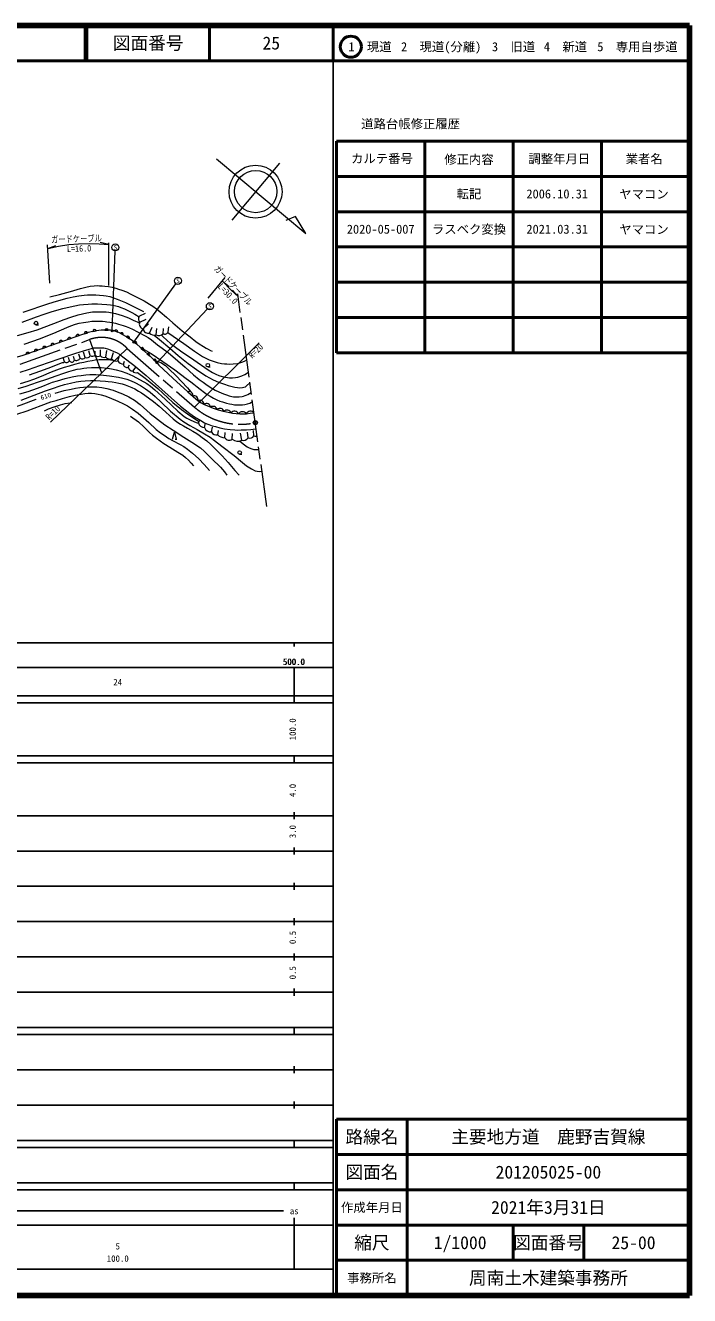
# Model space of a CAD drawing. Units: millimetres, scale not verified. Extents: x 40000 to 680000, y 20000 to 380000.
# Drawn here: x 491842 to 680000, y 20000 to 380000 of the extents above; entities that cross this region are included whole.
import ezdxf
from ezdxf.enums import TextEntityAlignment as Align

# ---------------------------------------------------------------- set-up
doc = ezdxf.new("R2010")
doc.units = ezdxf.units.MM
doc.header["$LTSCALE"] = 1000
doc.header["$PDMODE"] = 32
doc.header["$PDSIZE"] = 500
doc.linetypes.add('CHAIN', pattern=[18.5, 12, -1.5, 3.5, -1.5])
for name, color, linetype, lineweight in [('M-BGD', 7, 'Continuous', 13), ('M-BMK', 2, 'CHAIN', 13), ('M-BMK-SRVR', 3, 'Continuous', 13), ('M-STR-HTXT', 7, 'Continuous', 13), ('M-STR-STRC', 7, 'Continuous', 13), ('M-TTL', 2, 'Continuous', 140), ('M-TTL-BAND', 7, 'Continuous', 25), ('M-TTL-FRAM', 2, 'Continuous', 50), ('M-TTL-LINE', 7, 'Continuous', 50)]:
    doc.layers.add(name, color=color, linetype=linetype, lineweight=lineweight)
doc.layers.add('M-OTRS', color=6, linetype='Continuous')
doc.layers.add('M-TTL-TXT', color=7, linetype='Continuous')
doc.styles.add('ＭＳ ゴシック', font='')
doc.styles.get('ＭＳ ゴシック').set_extended_font_data('MS Gothic')

msp = doc.modelspace()

# ---------------------------------------------------------------- hatches: boundary and pattern name
at = {"layer": 'M-STR-HTXT'}
for points in [[(516625, 293602, -1), (516255, 293265, -0.41421), (516271, 293618, -0.41421)], [(522757, 290227, -0.41421), (522548, 289942, -0.41421), (522263, 290152, -1)], [(529297, 284415, -1), (528797, 284405, -0.41421), (529042, 284660, -0.41421)]]:
    msp.add_hatch(color=256, dxfattribs=at).paths.add_polyline_path(points)

# ---------------------------------------------------------------- linework, layer by layer
at = {"layer": 'M-BGD'}
for p, q in [((524217, 295919), (526023, 296721)), ((524289, 297673), (525818, 298413)), ((525176, 293969), (526695, 295428)), ((494838, 295137), (495505, 295137)), ((506167, 291803), (507101, 292134)), ((508536, 292600), (509481, 292897)), ((510941, 293283), (511914, 293467)), ((514336, 293654), (515326, 293617)), ((517055, 293399), (517992, 293077)), ((518704, 292745), (519566, 292255)), ((520485, 291723), (521323, 291195)), ((526982, 292815), (527736, 294454)), ((528890, 292305), (529112, 294051)), ((530859, 292611), (530941, 294119)), ((532307, 293191), (532434, 294539)), ((496744, 288457), (497677, 288788)), ((499099, 289293), (500033, 289625)), ((501455, 290130), (502389, 290461)), ((503811, 290966), (504745, 291298)), ((513091, 286352), (513099, 288095)), ((522564, 290338), (523327, 289706)), ((524564, 288568), (525293, 287897)), ((492032, 286784), (492965, 287115)), ((494388, 287620), (495321, 287952)), ((502930, 284643), (502542, 285848)), ((504315, 284911), (504016, 285902)), ((505737, 285254), (505501, 286115)), ((507332, 285674), (507000, 286798)), ((508803, 285865), (508341, 287381)), ((510207, 286409), (509852, 287744)), ((511630, 286505), (511625, 287694)), ((514624, 285989), (514898, 287825)), ((516238, 285531), (516834, 287249)), ((518014, 284940), (518370, 286027)), ((519599, 283956), (519956, 284880)), ((526275, 286988), (527005, 286318)), ((528117, 285298), (528847, 284628)), ((520958, 283114), (521303, 283771)), ((522228, 282045), (523199, 283202)), ((543527, 283204), (544193, 283204)), ((540839, 267352), (541265, 268162)), ((542529, 266025), (542902, 267241)), ((544582, 264788), (544841, 266113)), ((546317, 263959), (546511, 265219)), ((548299, 263155), (548397, 264579)), ((550427, 262717), (550500, 264340)), ((553158, 262431), (552820, 264384)), ((554915, 263063), (554728, 264709)), ((556590, 263636), (556451, 265143)), ((534285, 262711), (534785, 262711)), ((552516, 258466), (553182, 258466))]:
    msp.add_line(p, q, dxfattribs=at)
for points in [[(498770, 303031), (501474, 303696), (504641, 304620), (507427, 305394), (508974, 305791), (510223, 306065), (511279, 306172), (512301, 306239), (512835, 306219), (513630, 306165), (514358, 306105), (515364, 305978), (516452, 305764), (517448, 305530), (518243, 305290), (519171, 304963), (520443, 304441), (521678, 303873), (523778, 302824), (525455, 301916), (526953, 301006), (527921, 300398), (528950, 299637), (529974, 298800), (531791, 297298), (533570, 295685), (536242, 293449), (538475, 291690), (540131, 290448), (541097, 289769), (542272, 289015), (543027, 288567), (543648, 288200), (544296, 287846), (544704, 287633)], [(491216, 298736), (498441, 301176), (500671, 301867), (503691, 302671), (505387, 303049), (506935, 303334), (508502, 303556), (509447, 303631), (510590, 303640), (511825, 303612), (512839, 303576), (513936, 303474), (514692, 303364), (515779, 303124), (517863, 302448), (520192, 301490), (523980, 299589), (525281, 298902)], [(489580, 292145), (492632, 292916), (495200, 293745), (499850, 295488), (502807, 296644), (504742, 297352), (506831, 297951), (509233, 298516), (510859, 298788), (512439, 298824), (513556, 298806), (514719, 298788), (515482, 298688), (516453, 298525), (517384, 298334), (518329, 298052), (519246, 297780), (520263, 297399), (521035, 297072), (522361, 296445), (524133, 295660)], [(490952, 295914), (494989, 297367), (497145, 298140), (499119, 298784), (500728, 299245), (502461, 299749), (504516, 300261), (505866, 300555), (507175, 300767), (508331, 300921), (509581, 301023), (510664, 301103), (512225, 301096), (513527, 301008), (514887, 300921), (515921, 300804), (516631, 300687), (517501, 300489), (518181, 300299), (518905, 300036), (519917, 299633), (521014, 299136), (521987, 298617), (522843, 298120), (524029, 297400)], [(491486, 289664), (493972, 290498), (495862, 291178), (499906, 292786), (503606, 294393), (504741, 294836), (506007, 295307), (507057, 295615), (508275, 295842), (509639, 296031), (510670, 296151), (511569, 296173), (512554, 296173), (513690, 296146), (514448, 296086), (514953, 296027), (515727, 295935), (516463, 295800), (517334, 295589), (518238, 295356), (519572, 294917), (520378, 294652), (521347, 294273), (522177, 293860), (523616, 293141), (525730, 292034), (526608, 291504), (527519, 290851), (529302, 289505), (532252, 287286), (535005, 284936), (537078, 283101), (539480, 280990), (541082, 279643), (542177, 278840), (543323, 278054), (544674, 277156), (545632, 276652), (546598, 276182), (547996, 275588), (548842, 275255), (549561, 275015), (550313, 274827), (550818, 274742), (551476, 274716), (552425, 274750), (553203, 274844), (553614, 274928), (554127, 275062), (554413, 275180), (554817, 275370), (555803, 275997)], [(529247, 284192), (528847, 284628), (523327, 289706), (522457, 290426), (521833, 290873), (520315, 291829), (518316, 292965), (516908, 293450), (516647, 293513), (515916, 293603), (515519, 293609), (514406, 293652), (513304, 293606), (511947, 293473), (510941, 293283), (509656, 292952), (507435, 292253), (490843, 286361), (488794, 285786), (486705, 285264), (485285, 284916)], [(528330, 292198), (529828, 290993), (532737, 288540), (535147, 286490), (537916, 284201), (540315, 282429), (542964, 280694), (545030, 279557), (546586, 278913), (548263, 278285), (549246, 277949), (550416, 277640), (551181, 277456), (551916, 277361), (552615, 277295), (553373, 277331), (553763, 277427), (554153, 277589), (554500, 277871), (555439, 278670)], [(530383, 292224), (530853, 291774), (532977, 289857), (535823, 287720), (539550, 285218), (543605, 282399), (544803, 281630), (545803, 281124), (546682, 280751), (547625, 280453), (548486, 280264), (549074, 280175), (549653, 280136), (550520, 280142), (551330, 280199), (552039, 280320), (552564, 280452), (553146, 280661), (553994, 281066), (555028, 281688)], [(532202, 292991), (536738, 289811), (539782, 287638), (541996, 286165), (543171, 285559), (543930, 285233), (545345, 284738), (546164, 284460), (547400, 284179), (548234, 284074), (548876, 284042), (549759, 284034), (550698, 284078), (551979, 284199), (552615, 284330), (553180, 284552), (553896, 284834), (554553, 285175)], [(490393, 281729), (492687, 282487), (495955, 283576), (501425, 285462), (506106, 287080), (509231, 288089), (510518, 288418), (511216, 288587), (511904, 288647), (512732, 288637), (513394, 288624), (514061, 288584), (514478, 288511), (515100, 288364), (515857, 288095), (516744, 287719), (517804, 287232), (518463, 286838), (519474, 286099), (522598, 283715), (526050, 280769), (530470, 276853), (535782, 272128), (538405, 269977), (539729, 269105), (541508, 268012), (542578, 267398), (543225, 267083), (543833, 266877), (544751, 266508), (545679, 266280), (546874, 265973), (548273, 265687), (549809, 265468), (551123, 265338), (551915, 265324), (553007, 265331), (554495, 265358), (555669, 265447), (556396, 265522), (557214, 265637)], [(524147, 288941), (527432, 287052), (530785, 284742), (534186, 282370), (537399, 279934), (538728, 278982), (539580, 278318), (540508, 277535), (541328, 276860), (542547, 275933), (543322, 275407), (544153, 274881), (545095, 274361), (546075, 273889), (546926, 273529), (547667, 273266), (548762, 272947), (549662, 272740), (550364, 272614), (551036, 272489), (551576, 272447), (552560, 272434), (553308, 272447), (553972, 272544), (554783, 272724), (555388, 272947), (556152, 273430)], [(490477, 278487), (492645, 279146), (494248, 279724), (496908, 280788), (498765, 281596), (499984, 282072), (501509, 282651), (502870, 283127), (504308, 283557), (505821, 283981), (507221, 284333), (508378, 284583), (509567, 284833), (510735, 285037), (511634, 285178), (512721, 285272), (514074, 285319), (515309, 285272), (516622, 285158)], [(492966, 280964), (495937, 281968), (498267, 282886), (502373, 284441)], [(528916, 284964), (530191, 284432), (531482, 283572), (532611, 282550), (534476, 280758), (537742, 277311), (538708, 276122)], [(489749, 277059), (492092, 277775), (495223, 278846), (497897, 279775), (500526, 280668), (502684, 281445), (504139, 281878), (505432, 282244), (506529, 282524), (507457, 282695), (508384, 282856), (509243, 282958), (510592, 283069), (512047, 283061), (513323, 283010), (515061, 282823), (516253, 282644), (517546, 282381), (518932, 281990), (520603, 281435), (522236, 280687), (526208, 278528), (527275, 277785), (528510, 276742), (531403, 274054), (535033, 270627), (536842, 269121), (537565, 268639), (538741, 268111), (540234, 267477)], [(490284, 275578), (492579, 276264), (495254, 277209), (496735, 277766), (498591, 278525), (499487, 278863), (500899, 279303), (503117, 279901), (505129, 280418), (506577, 280659), (507668, 280820), (508956, 280981), (510116, 281038), (511753, 281021), (513918, 280893), (515644, 280716), (518166, 280329), (519406, 280035), (520611, 279696), (521807, 279276), (522878, 278795), (524461, 277895), (525829, 276999), (527190, 276008), (528585, 274811), (530276, 273262), (532953, 270703), (535651, 268415), (536708, 267631), (538438, 266609), (540491, 265485), (542597, 264253), (544149, 263284), (545404, 262365), (547461, 260764), (551013, 258110), (553327, 256134), (554517, 255219), (555901, 254340), (556959, 253757), (557483, 253619), (558116, 253589), (558847, 253644)], [(523550, 281655), (525739, 280065), (527216, 278925), (529328, 277084), (533606, 273078), (536019, 271106), (537803, 269868), (540108, 268266), (541052, 267757)], [(529247, 284192), (529666, 283738), (533591, 280043), (537873, 276149)], [(490647, 273757), (494316, 275158), (497531, 276410), (499840, 277229), (501371, 277739), (502943, 278185), (504645, 278606), (506232, 278948), (507496, 279143), (508752, 279256), (510275, 279337), (511807, 279321), (512974, 279280), (514494, 279216), (515280, 279119), (516382, 278981), (517436, 278803), (518327, 278624), (519219, 278381), (520072, 278113), (521029, 277797), (522017, 277400), (522820, 276979), (523842, 276370), (524701, 275827), (525669, 275201), (528100, 273435), (529715, 272062), (531611, 270426), (533720, 268504), (534774, 267678), (535762, 267014), (536605, 266519), (537723, 265863), (539291, 264984), (540361, 264336), (541025, 263898), (541925, 263242), (543200, 262213), (544386, 261207), (546016, 259634), (547601, 258042), (549274, 256140), (551197, 253896), (552411, 252518)], [(500301, 275785), (502863, 276482), (504772, 276936), (506015, 277148), (507227, 277345), (508303, 277497), (509561, 277527), (510879, 277572), (512031, 277527), (513478, 277330), (514903, 277057), (516691, 276618), (517843, 276164), (519373, 275573), (521147, 274710), (522699, 273828), (524336, 272540), (527230, 269995), (531367, 266778), (533653, 265236), (536759, 263313), (539006, 261885), (541414, 260277), (542538, 259268), (544614, 257192), (547135, 254767), (548259, 253453), (548925, 252501)], [(476341, 268898), (479498, 269416), (482740, 270086), (485659, 270885), (490674, 272441), (494933, 274040), (494934, 274040)], [(489393, 269787), (492329, 270748), (496310, 272257), (499070, 273290), (500535, 273731), (502338, 274254), (504349, 274824), (505965, 275173), (507651, 275498), (508647, 275674), (509612, 275767), (510530, 275755), (511554, 275639), (512472, 275476), (513298, 275302), (514298, 275023), (515588, 274581), (518012, 273498), (519674, 272720), (520767, 272138), (522225, 271205), (523772, 270113), (525260, 268823), (526763, 267423), (528845, 265494), (530112, 264518), (531147, 263843), (532507, 262937), (533484, 262391), (535663, 261259), (536756, 260631), (537767, 259934), (539139, 258806), (541003, 257176), (542514, 255595), (543968, 253829)], [(537873, 276149), (540142, 274133), (540767, 273590), (541254, 273275), (541660, 273052), (542472, 272585), (543284, 272230), (545052, 271487), (546474, 271000), (547888, 270633), (549319, 270339), (550517, 270115), (551583, 269973), (552562, 269911), (553638, 269900), (554430, 269931), (555516, 270073), (556592, 270206)], [(497267, 270770), (498374, 271324), (500296, 272004), (501786, 272460), (503125, 272824), (504500, 273063), (505033, 273140)], [(521610, 269273), (523851, 267625), (525500, 266157), (527010, 264606), (527847, 263872), (528981, 262997), (530024, 262224), (531080, 261516), (532742, 260486), (535064, 259051), (536404, 258176), (537203, 257532), (538053, 256798), (538813, 255936), (539431, 255163)], [(533535, 262711), (534035, 264711), (534535, 262711)], [(552499, 262217), (553543, 261404), (554634, 260589), (555257, 260232), (556015, 259952), (556570, 259805), (557059, 259763), (557652, 259763), (558015, 259758)]]:
    msp.add_lwpolyline(points, dxfattribs=at)
for centre in [(494838, 295637), (543527, 283704), (552516, 258966)]:
    msp.add_circle(centre, 500, dxfattribs=at)
for centre, radius, start, end in [((524969, 296767), 1133, 126.90148, 228.43524), ((525522, 295350), 1423, 156.42236, 255.95148), ((506667, 291876), 505, 30.72047, 188.37866), ((509038, 292655), 505, 28.6478, 186.30599), ((511446, 293279), 505, 21.87874, 179.53693), ((514827, 293538), 505, 8.99524, 166.65343), ((517492, 293145), 505, 352.18546, 149.84365), ((519087, 292415), 505, 341.56622, 139.22441), ((520852, 291376), 505, 338.96736, 136.62555), ((526632, 294257), 1484, 191.189, 283.64355), ((528295, 293901), 1704, 219.62191, 290.45345), ((529706, 293546), 1485, 236.68027, 320.98162), ((531309, 293586), 1074, 245.25354, 338.40863), ((494887, 287694), 505, 30.72047, 188.37866), ((497243, 288530), 505, 30.72047, 188.37866), ((499599, 289367), 505, 30.72047, 188.37866), ((501955, 290203), 505, 30.72047, 188.37866), ((504311, 291040), 505, 30.72047, 188.37866), ((522883, 289947), 505, 331.54101, 129.1992), ((524862, 288161), 505, 328.56034, 126.21853), ((492531, 286857), 505, 30.72047, 188.37866), ((502454, 285083), 648, 262.75268, 317.22236), ((503484, 285492), 1014, 236.83696, 325.01132), ((504960, 285357), 784, 214.64656, 352.50604), ((506361, 286124), 1070, 234.35536, 335.15129), ((507939, 286763), 1246, 240.87255, 313.91952), ((509201, 286920), 1128, 249.31178, 333.05664), ((510834, 287709), 1443, 244.22394, 303.45168), ((512463, 287416), 1235, 227.53308, 300.53266), ((514144, 287383), 1474, 224.38836, 289.01014), ((515729, 286812), 1378, 216.65998, 291.64358), ((517544, 286492), 1622, 216.31969, 286.82768), ((519674, 285847), 1892, 208.66744, 267.72078), ((526574, 286581), 505, 328.6318, 126.28999), ((528416, 284891), 505, 328.6318, 126.28999), ((520610, 284069), 1017, 186.37355, 290.04503), ((522305, 283426), 1383, 193.02802, 266.79871), ((523097, 282557), 1009, 210.48183, 296.64139), ((538261, 275212), 1015, 344.25741, 112.49215), ((539599, 273834), 1160, 349.11505, 108.14618), ((541297, 272581), 1175, 0.19447, 118.41863), ((543143, 271659), 1160, 7.25751, 126.29561), ((544988, 270876), 1160, 7.68924, 126.71886), ((546981, 270280), 1159, 15.50855, 134.59616), ((548964, 269818), 1160, 19.26601, 138.2996), ((551051, 269314), 1330, 27.69831, 138.1748), ((553329, 269157), 1346, 35.07917, 144.86139), ((555606, 269322), 1324, 41.87955, 152.63373), ((541298, 271092), 3768, 253.60171, 263.01401), ((542678, 267954), 1934, 198.11781, 265.59581), ((544468, 266921), 2136, 204.81391, 273.03655), ((545965, 265452), 1534, 205.64087, 283.26173), ((548266, 265918), 2764, 225.15403, 270.69286), ((549554, 263868), 1444, 209.60234, 307.16472), ((553535, 264140), 1750, 257.56067, 322.01269), ((555359, 264497), 1502, 252.77055, 325.00847), ((556946, 265325), 1726, 258.07274, 288.00989), ((552026, 264796), 2623, 232.43861, 295.58226)]:
    msp.add_arc(centre, radius, start, end, dxfattribs=at)
at = {"layer": 'M-BMK'}
for p, q in [((560205, 243674), (551998, 303935)), ((490332, 284015), (510005, 290955)), ((520689, 288431), (539757, 271775))]:
    msp.add_line(p, q, dxfattribs=at)
for centre, radius, start, end in [((513426, 281558), 10000, 43.417, 110.00203), ((552780, 286955), 20000, 229.37376, 282.10483)]:
    msp.add_arc(centre, radius, start, end, dxfattribs=at)
at = {"layer": 'M-BMK-SRVR'}
for p, q in [((545933, 342180), (571321, 321052)), ((563795, 340975), (550362, 324833)), ((568347, 325876), (565597, 324676)), ((571321, 321052), (568347, 325876))]:
    msp.add_line(p, q, dxfattribs=at)
for centre, radius in [((557051, 332872), 7500), ((557078, 332904), 6000), ((556974, 267400), 600)]:
    msp.add_circle(centre, radius, dxfattribs=at)
at = {"layer": 'M-OTRS'}
msp.add_point((556974, 267400), dxfattribs=at)
at = {"layer": 'M-STR-HTXT'}
for p, q in [((498734, 306928), (498110, 317785)), ((498169, 316774), (500472, 317623)), ((515436, 317876), (513045, 318434)), ((515518, 306312), (515432, 318381)), ((516440, 293433), (517272, 316082)), ((522510, 290189), (534472, 306800)), ((543611, 302728), (548469, 308537)), ((547640, 307545), (549551, 306004)), ((552108, 303126), (550523, 305001)), ((529047, 284410), (543412, 299674)), ((520689, 288431), (498977, 267571)), ((510005, 290955), (513426, 281558)), ((539757, 271775), (558077, 289987))]:
    msp.add_line(p, q, dxfattribs=at)
for points in [[(498169, 316774), (501183, 317427), (504140, 317874), (506888, 318121), (509862, 318210), (512714, 318121), (515436, 317876)], [(547640, 307545), (550090, 304930), (552108, 303126)]]:
    msp.add_lwpolyline(points, dxfattribs=at)
for centre in [(516440, 293433), (522510, 290189), (529047, 284410)]:
    msp.add_circle(centre, 250, dxfattribs=at)
at = {"layer": 'M-STR-STRC'}
for centre in [(517309, 317081), (535056, 307611), (544097, 300403)]:
    msp.add_circle(centre, 1000, dxfattribs=at)
at = {"layer": 'M-TTL'}
for p, q in [((680000, 380000), (40000, 380000)), ((680000, 20000), (680000, 380000)), ((40000, 20000), (680000, 20000))]:
    msp.add_line(p, q, dxfattribs=at)
at = {"layer": 'M-TTL-BAND'}
for p, q in [((579000, 20000), (579000, 370000)), ((40000, 205000), (579000, 205000)), ((568000, 205000), (568000, 204000)), ((68000, 198000), (579000, 198000)), ((568000, 188000), (568000, 198000)), ((40000, 190000), (579000, 190000)), ((40000, 188000), (579000, 188000)), ((40000, 173000), (579000, 173000)), ((568000, 171000), (568000, 173000)), ((40000, 171000), (579000, 171000)), ((40000, 156000), (579000, 156000)), ((568000, 155000), (568000, 157000)), ((46000, 146000), (579000, 146000)), ((568000, 145000), (568000, 147000)), ((568000, 135000), (568000, 137000)), ((52000, 136000), (579000, 136000)), ((46000, 126000), (579000, 126000)), ((568000, 125000), (568000, 127000)), ((52000, 116000), (579000, 116000)), ((568000, 115000), (568000, 117000)), ((46000, 106000), (579000, 106000)), ((568000, 105000), (568000, 107000)), ((40000, 96000), (579000, 96000)), ((40000, 94000), (579000, 94000)), ((568000, 94000), (568000, 96000)), ((49000, 84000), (579000, 84000)), ((568000, 83000), (568000, 85000)), ((40000, 74000), (579000, 74000)), ((568000, 73000), (568000, 75000)), ((40000, 64000), (579000, 64000)), ((40000, 62000), (579000, 62000)), ((568000, 62000), (568000, 64000)), ((40000, 52000), (579000, 52000)), ((568000, 50000), (568000, 52000)), ((40000, 50000), (579000, 50000)), ((71000, 44000), (565000, 44000)), ((40000, 40000), (579000, 40000)), ((568000, 27500), (568000, 42000)), ((68000, 27500), (579000, 27500))]:
    msp.add_line(p, q, dxfattribs=at)
at = {"layer": 'M-TTL-FRAM'}
for p, q in [((580000, 347197), (580000, 287197)), ((580000, 347197), (680000, 347197)), ((580000, 287197), (680000, 287197)), ((680000, 70000), (580000, 70000)), ((580000, 70000), (580000, 20000))]:
    msp.add_line(p, q, dxfattribs=at)
at = {"layer": 'M-TTL-LINE'}
for p, q in [((508747, 380000), (508747, 370000)), ((509247, 380000), (509247, 370000)), ((543997, 380000), (543997, 370000)), ((579000, 380000), (579000, 370000)), ((40000, 370000), (680000, 370000)), ((605000, 347197), (605000, 287197)), ((630000, 347197), (630000, 287197)), ((655000, 347197), (655000, 287197)), ((580000, 337197), (680000, 337197)), ((580000, 327197), (680000, 327197)), ((580000, 317197), (680000, 317197)), ((580000, 307197), (680000, 307197)), ((580000, 297197), (680000, 297197)), ((600000, 70000), (600000, 20000)), ((680000, 60000), (580000, 60000)), ((680000, 50000), (580000, 50000)), ((680000, 40000), (580000, 40000)), ((630000, 40000), (630000, 30000)), ((650000, 40000), (650000, 30000)), ((680000, 30000), (580000, 30000))]:
    msp.add_line(p, q, dxfattribs=at)
msp.add_circle((584031, 373958), 3000, dxfattribs=at)

# ---------------------------------------------------------------- texts
at = {"layer": 'M-BGD', "style": 'ＭＳ ゴシック'}
msp.add_text('610', height=1320, rotation=18.006, dxfattribs=at).set_placement((497617, 274912), align=Align.MIDDLE_CENTER)
at = {"layer": 'M-STR-HTXT', "style": 'ＭＳ ゴシック', "width": 0.8}
for s, rotation, p in [('ガードケーブル\u3000', 1.707, (507388, 318078)), ('L=16.0', 1.707, (507086, 315301)), ('ガードケーブル', 313.143, (549665, 305309)), ('L=30.0', 313.143, (548142, 302974))]:
    msp.add_text(s, height=1833, rotation=rotation, dxfattribs=at).set_placement(p, align=Align.BOTTOM_CENTER)
msp.add_text('R=20', height=1833, rotation=44.831, dxfattribs=at).set_placement((558077, 289987), align=Align.TOP_RIGHT)
msp.add_text('R=10', height=1833, rotation=43.852, dxfattribs=at).set_placement((498977, 267571), align=Align.BOTTOM_LEFT)
at = {"layer": 'M-STR-STRC', "style": 'ＭＳ ゴシック'}
for p in [(517309, 317081), (535056, 307611), (544097, 300403)]:
    msp.add_text('S', height=1320, dxfattribs=at).set_placement(p, align=Align.MIDDLE_CENTER)
at = {"layer": 'M-TTL-BAND', "style": 'ＭＳ ゴシック'}
for s, p in [('500.0', (567844, 198195)), ('500.0', (568000, 198195)), ('24', (518000, 192405)), ('as', (568000, 42500)), ('5', (518000, 32523)), ('100.0', (518000, 29033))]:
    msp.add_text(s, height=1833, dxfattribs=at).set_placement(p, align=Align.BOTTOM_CENTER)
for s, p in [('100.0', (569000, 180500)), ('4.0', (569000, 163174)), ('3.0', (569000, 151500)), ('0.5', (569000, 121500)), ('0.5', (569000, 111500))]:
    msp.add_text(s, height=1833, rotation=90, dxfattribs=at).set_placement(p, align=Align.BOTTOM_CENTER)
at = {"layer": 'M-TTL-TXT', "style": 'ＭＳ ゴシック'}
for s, height, p in [('図面番号', 3666, (526622, 375000)), ('25', 3666, (561497, 375000)), ('1\u3000現道', 2566, (589448, 373958)), ('2\u3000現道(分離)', 2566, (609619, 373958)), ('3\u3000旧道', 2566, (630121, 373958)), ('4\u3000新道', 2566, (644824, 373958)), ('5\u3000専用自歩道', 2566, (665228, 373958)), ('道路台帳修正履歴', 2566, (600968, 352113)), ('カルテ番号', 2566, (592839, 342277)), ('修正内容', 2566, (617509, 342023)), ('調整年月日', 2566, (643089, 342197)), ('業者名', 2566, (667134, 342197)), ('転記', 2566, (617500, 332245)), ('2006.10.31', 2566, (642500, 332245)), ('ヤマコン', 2566, (667077, 332189)), ('2020-05-007', 2566, (592500, 322245)), ('ラスベク変換', 2566, (617500, 322245)), ('2021.03.31', 2566, (642500, 322245)), ('ヤマコン', 2566, (667077, 322189)), ('路線名', 3666, (590000, 65000)), ('路線名', 3666, (590000, 65000)), ('主要地方道\u3000鹿野吉賀線', 3666, (640000, 65000)), ('図面名', 3666, (590000, 55000)), ('図面名', 3666, (590000, 55000)), ('201205025-00', 3666, (640000, 55000)), ('2021年3月31日', 3666, (640000, 45000)), ('作成年月日', 2566, (590000, 45000)), ('作成年月日', 2566, (590000, 45000)), ('縮尺', 3666, (590000, 35000)), ('縮尺', 3666, (590000, 35000)), ('1/1000', 3666, (615000, 35000)), ('図面番号', 3666, (640000, 35000)), ('図面番号', 3666, (640000, 35000)), ('25-00', 3666, (664125, 35000)), ('事務所名', 2566, (590000, 25000)), ('事務所名', 2566, (590000, 25000)), ('周南土木建築事務所', 3666, (640000, 25000))]:
    msp.add_text(s, height=height, dxfattribs=at).set_placement(p, align=Align.MIDDLE_CENTER)

doc.saveas('drawing.dxf')
